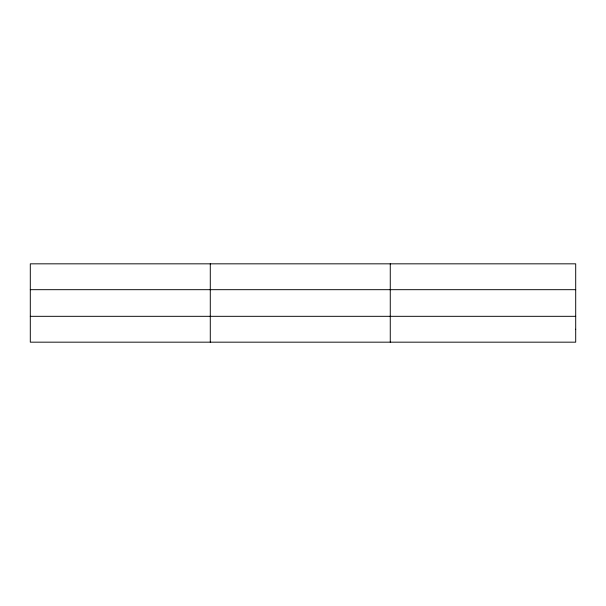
<?xml version="1.0" encoding="UTF-8"?>
<svg xmlns="http://www.w3.org/2000/svg" width="606" height="606" viewBox="0 0 606 606"><rect width="100%" height="100%" fill="white"/><g stroke="black" fill="none" stroke-linecap="round" stroke-linejoin="round"><path stroke-width="0.91" d="M210.282 342.17L210.282 263.83M390.264 342.17L390.264 263.83M30.3 289.683L575.7 289.683M30.3 316.317L575.7 316.317M575.7 329.247L575.7 342.17L30.3 342.17L30.3 263.83L575.7 263.83L575.7 329.247"/></g></svg>
